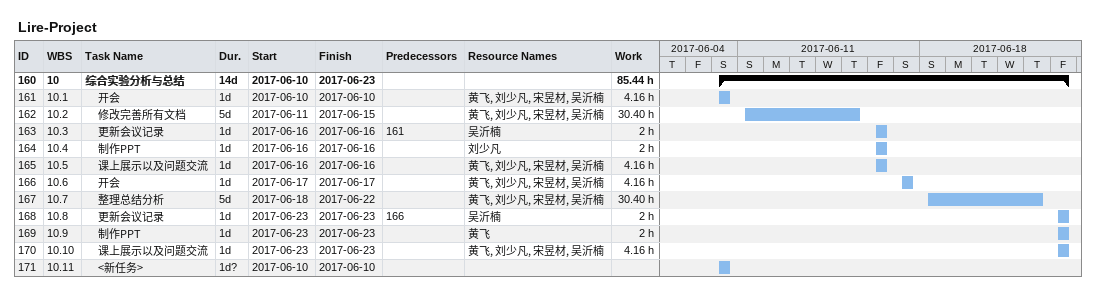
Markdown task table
Lire-Project

| ID | WBS | Task | Duration | Start | Finish | Predecessors | Resources | Work (h) |
|---|---|---|---|---|---|---|---|---|
| 160 | 10 | **综合实验分析与总结** | 14d | 2017-06-10 | 2017-06-23 |  |  | 85.44 |
| 161 | 10.1 | 开会 | 1d | 2017-06-10 | 2017-06-10 |  | 黄飞, 刘少凡, 宋昱材, 吴沂楠 | 4.16 |
| 162 | 10.2 | 修改完善所有文档 | 5d | 2017-06-11 | 2017-06-15 |  | 黄飞, 刘少凡, 宋昱材, 吴沂楠 | 30.40 |
| 163 | 10.3 | 更新会议记录 | 1d | 2017-06-16 | 2017-06-16 | 161 | 吴沂楠 | 2 |
| 164 | 10.4 | 制作PPT | 1d | 2017-06-16 | 2017-06-16 |  | 刘少凡 | 2 |
| 165 | 10.5 | 课上展示以及问题交流 | 1d | 2017-06-16 | 2017-06-16 |  | 黄飞, 刘少凡, 宋昱材, 吴沂楠 | 4.16 |
| 166 | 10.6 | 开会 | 1d | 2017-06-17 | 2017-06-17 |  | 黄飞, 刘少凡, 宋昱材, 吴沂楠 | 4.16 |
| 167 | 10.7 | 整理总结分析 | 5d | 2017-06-18 | 2017-06-22 |  | 黄飞, 刘少凡, 宋昱材, 吴沂楠 | 30.40 |
| 168 | 10.8 | 更新会议记录 | 1d | 2017-06-23 | 2017-06-23 | 166 | 吴沂楠 | 2 |
| 169 | 10.9 | 制作PPT | 1d | 2017-06-23 | 2017-06-23 |  | 黄飞 | 2 |
| 170 | 10.10 | 课上展示以及问题交流 | 1d | 2017-06-23 | 2017-06-23 |  | 黄飞, 刘少凡, 宋昱材, 吴沂楠 | 4.16 |
| 171 | 10.11 | <新任务> | 1d? | 2017-06-10 | 2017-06-10 |  |  |  |
